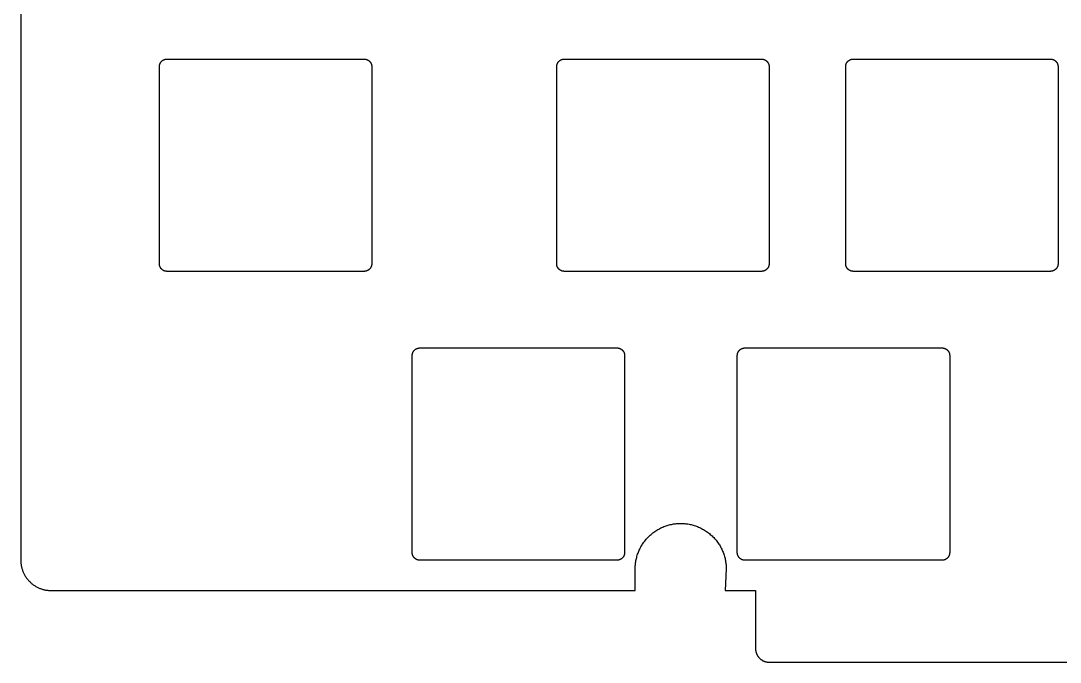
# Model space of a CAD drawing. Header units: millimetres. Extents: x 1 to 266, y -4 to 81.
# Drawn here: x 0.6 to 69.2, y -3.9 to 38.4 of the extents above; entities that cross this region are included whole.
import ezdxf

# ---------------------------------------------------------------- set-up
doc = ezdxf.new("R2010")
doc.units = ezdxf.units.MM
doc.layers.add('Layer 01', color=18, linetype='Continuous', true_color=0x000000)

msp = doc.modelspace()

# ---------------------------------------------------------------- linework, layer by layer
at = {"layer": 'Layer 01'}
for points in [[(0.625, 73.928), (0.625, 2.785)], [(9.763, 35.332), (9.763, 35.343), (9.763, 35.355), (9.764, 35.367), (9.765, 35.378), (9.766, 35.39), (9.768, 35.402), (9.769, 35.413), (9.771, 35.425), (9.774, 35.436), (9.776, 35.447), (9.779, 35.459), (9.782, 35.47), (9.786, 35.481), (9.789, 35.492), (9.793, 35.504), (9.798, 35.516), (9.803, 35.527), (9.808, 35.539), (9.813, 35.55), (9.819, 35.562), (9.825, 35.573), (9.831, 35.584), (9.837, 35.595), (9.844, 35.605), (9.851, 35.616), (9.859, 35.626), (9.867, 35.637), (9.875, 35.647), (9.883, 35.657), (9.892, 35.667), (9.9, 35.676), (9.909, 35.685), (9.918, 35.694), (9.927, 35.703), (9.937, 35.711), (9.946, 35.719), (9.956, 35.727), (9.966, 35.735), (9.977, 35.742), (9.987, 35.749), (9.998, 35.756), (10.009, 35.762), (10.02, 35.769), (10.031, 35.775), (10.043, 35.781), (10.055, 35.786), (10.067, 35.792), (10.079, 35.796), (10.09, 35.801), (10.101, 35.805), (10.112, 35.808), (10.123, 35.812), (10.134, 35.815), (10.146, 35.818), (10.157, 35.82), (10.168, 35.823), (10.18, 35.825), (10.192, 35.827), (10.203, 35.828), (10.215, 35.829), (10.227, 35.83), (10.239, 35.831), (10.251, 35.831), (10.263, 35.832)], [(10.263, 35.832), (23.264, 35.832)], [(23.264, 35.832), (23.276, 35.831), (23.288, 35.831), (23.3, 35.83), (23.313, 35.829), (23.325, 35.828), (23.337, 35.826), (23.349, 35.824), (23.361, 35.822), (23.373, 35.819), (23.385, 35.816), (23.397, 35.813), (23.409, 35.81), (23.421, 35.806), (23.432, 35.802), (23.444, 35.798), (23.455, 35.794), (23.466, 35.789), (23.477, 35.784), (23.488, 35.779), (23.499, 35.773), (23.509, 35.767), (23.52, 35.761), (23.53, 35.755), (23.54, 35.748), (23.551, 35.741), (23.561, 35.734), (23.571, 35.726), (23.58, 35.718), (23.59, 35.71), (23.599, 35.702), (23.608, 35.694), (23.617, 35.685), (23.626, 35.676), (23.634, 35.668), (23.642, 35.658), (23.65, 35.649), (23.658, 35.639), (23.665, 35.63), (23.672, 35.62), (23.679, 35.61), (23.686, 35.599), (23.692, 35.589), (23.698, 35.578), (23.704, 35.567), (23.71, 35.556), (23.715, 35.545), (23.721, 35.534), (23.726, 35.523), (23.73, 35.512), (23.734, 35.5), (23.738, 35.489), (23.742, 35.477), (23.746, 35.465), (23.749, 35.454), (23.752, 35.442), (23.754, 35.43), (23.756, 35.418), (23.758, 35.406), (23.76, 35.394), (23.761, 35.381), (23.762, 35.369), (23.763, 35.357), (23.763, 35.344), (23.764, 35.332)], [(35.957, 35.332), (35.957, 35.344), (35.958, 35.356), (35.959, 35.368), (35.96, 35.381), (35.961, 35.393), (35.963, 35.405), (35.965, 35.417), (35.967, 35.429), (35.97, 35.441), (35.972, 35.453), (35.976, 35.465), (35.979, 35.477), (35.983, 35.489), (35.987, 35.5), (35.991, 35.512), (35.995, 35.523), (36, 35.534), (36.005, 35.545), (36.01, 35.556), (36.016, 35.567), (36.022, 35.577), (36.028, 35.588), (36.034, 35.598), (36.041, 35.608), (36.048, 35.619), (36.055, 35.629), (36.063, 35.639), (36.07, 35.648), (36.078, 35.658), (36.087, 35.667), (36.095, 35.676), (36.104, 35.685), (36.112, 35.694), (36.121, 35.702), (36.13, 35.71), (36.14, 35.718), (36.149, 35.726), (36.159, 35.733), (36.169, 35.74), (36.179, 35.747), (36.19, 35.754), (36.2, 35.76), (36.211, 35.766), (36.221, 35.772), (36.232, 35.778), (36.243, 35.783), (36.255, 35.789), (36.266, 35.794), (36.277, 35.798), (36.289, 35.802), (36.3, 35.806), (36.312, 35.81), (36.324, 35.814), (36.335, 35.817), (36.347, 35.82), (36.359, 35.822), (36.371, 35.824), (36.383, 35.826), (36.395, 35.828), (36.408, 35.829), (36.42, 35.83), (36.432, 35.831), (36.445, 35.831), (36.457, 35.832)], [(36.457, 35.832), (49.458, 35.832)], [(49.458, 35.832), (49.47, 35.831), (49.482, 35.831), (49.495, 35.83), (49.507, 35.829), (49.519, 35.828), (49.531, 35.826), (49.544, 35.824), (49.556, 35.822), (49.568, 35.819), (49.58, 35.816), (49.591, 35.813), (49.603, 35.81), (49.615, 35.806), (49.626, 35.802), (49.638, 35.798), (49.649, 35.794), (49.66, 35.789), (49.671, 35.784), (49.682, 35.779), (49.693, 35.773), (49.704, 35.767), (49.714, 35.761), (49.725, 35.755), (49.735, 35.748), (49.745, 35.741), (49.755, 35.734), (49.765, 35.726), (49.775, 35.718), (49.784, 35.71), (49.794, 35.702), (49.803, 35.694), (49.811, 35.685), (49.82, 35.676), (49.828, 35.668), (49.836, 35.658), (49.844, 35.649), (49.852, 35.639), (49.859, 35.63), (49.866, 35.62), (49.873, 35.61), (49.88, 35.599), (49.887, 35.589), (49.893, 35.578), (49.899, 35.567), (49.904, 35.556), (49.91, 35.545), (49.915, 35.534), (49.92, 35.523), (49.924, 35.512), (49.929, 35.5), (49.933, 35.489), (49.936, 35.477), (49.94, 35.465), (49.943, 35.454), (49.946, 35.442), (49.948, 35.43), (49.951, 35.418), (49.953, 35.406), (49.954, 35.394), (49.956, 35.381), (49.957, 35.369), (49.957, 35.357), (49.958, 35.344), (49.958, 35.332)], [(55.007, 35.332), (55.007, 35.344), (55.008, 35.356), (55.009, 35.368), (55.01, 35.381), (55.011, 35.393), (55.013, 35.405), (55.015, 35.417), (55.017, 35.429), (55.02, 35.441), (55.022, 35.453), (55.026, 35.465), (55.029, 35.477), (55.033, 35.489), (55.037, 35.5), (55.041, 35.512), (55.045, 35.523), (55.05, 35.534), (55.055, 35.545), (55.06, 35.556), (55.066, 35.567), (55.072, 35.577), (55.078, 35.588), (55.084, 35.598), (55.091, 35.608), (55.098, 35.619), (55.105, 35.629), (55.113, 35.639), (55.12, 35.648), (55.128, 35.658), (55.137, 35.667), (55.145, 35.676), (55.154, 35.685), (55.162, 35.694), (55.171, 35.702), (55.18, 35.71), (55.19, 35.718), (55.199, 35.726), (55.209, 35.733), (55.219, 35.74), (55.229, 35.747), (55.24, 35.754), (55.25, 35.76), (55.261, 35.766), (55.271, 35.772), (55.282, 35.778), (55.293, 35.783), (55.305, 35.789), (55.316, 35.794), (55.327, 35.798), (55.339, 35.802), (55.35, 35.806), (55.362, 35.81), (55.374, 35.814), (55.385, 35.817), (55.397, 35.82), (55.409, 35.822), (55.421, 35.824), (55.433, 35.826), (55.445, 35.828), (55.458, 35.829), (55.47, 35.83), (55.482, 35.831), (55.495, 35.831), (55.507, 35.832)], [(55.507, 35.832), (68.508, 35.832)], [(68.508, 35.832), (68.52, 35.831), (68.531, 35.831), (68.543, 35.83), (68.555, 35.829), (68.566, 35.828), (68.578, 35.827), (68.589, 35.825), (68.601, 35.823), (68.612, 35.821), (68.624, 35.818), (68.635, 35.815), (68.646, 35.812), (68.657, 35.809), (68.669, 35.805), (68.68, 35.801), (68.692, 35.796), (68.704, 35.792), (68.715, 35.787), (68.727, 35.781), (68.738, 35.776), (68.749, 35.77), (68.76, 35.764), (68.771, 35.757), (68.781, 35.75), (68.792, 35.743), (68.803, 35.736), (68.813, 35.728), (68.823, 35.72), (68.833, 35.711), (68.843, 35.703), (68.852, 35.694), (68.861, 35.685), (68.87, 35.676), (68.879, 35.667), (68.887, 35.657), (68.895, 35.648), (68.903, 35.638), (68.911, 35.628), (68.918, 35.618), (68.925, 35.607), (68.932, 35.596), (68.939, 35.586), (68.945, 35.574), (68.951, 35.563), (68.957, 35.551), (68.963, 35.539), (68.968, 35.527), (68.973, 35.516), (68.977, 35.505), (68.981, 35.494), (68.985, 35.483), (68.988, 35.471), (68.991, 35.46), (68.994, 35.449), (68.997, 35.437), (68.999, 35.426), (69.001, 35.414), (69.003, 35.403), (69.004, 35.391), (69.006, 35.379), (69.007, 35.367), (69.007, 35.356), (69.008, 35.344), (69.008, 35.332)], [(9.763, 22.332), (9.763, 35.332)], [(23.764, 35.332), (23.764, 22.332)], [(35.957, 22.332), (35.957, 35.332)], [(49.958, 35.332), (49.958, 22.332)], [(55.007, 22.332), (55.007, 35.332)], [(69.008, 35.332), (69.008, 22.332)], [(10.263, 21.832), (10.251, 21.833), (10.239, 21.833), (10.228, 21.834), (10.216, 21.835), (10.204, 21.836), (10.193, 21.837), (10.181, 21.839), (10.17, 21.841), (10.158, 21.843), (10.147, 21.846), (10.136, 21.849), (10.124, 21.852), (10.113, 21.855), (10.102, 21.859), (10.09, 21.863), (10.079, 21.868), (10.067, 21.872), (10.055, 21.877), (10.044, 21.883), (10.033, 21.888), (10.022, 21.894), (10.011, 21.9), (10, 21.907), (9.989, 21.914), (9.979, 21.921), (9.968, 21.928), (9.958, 21.936), (9.948, 21.944), (9.938, 21.953), (9.928, 21.961), (9.918, 21.97), (9.909, 21.979), (9.9, 21.988), (9.892, 21.997), (9.883, 22.007), (9.875, 22.016), (9.867, 22.026), (9.86, 22.036), (9.852, 22.046), (9.845, 22.057), (9.839, 22.068), (9.832, 22.078), (9.826, 22.09), (9.82, 22.101), (9.814, 22.113), (9.808, 22.125), (9.803, 22.137), (9.798, 22.148), (9.794, 22.159), (9.79, 22.17), (9.786, 22.181), (9.782, 22.193), (9.779, 22.204), (9.776, 22.215), (9.774, 22.227), (9.771, 22.238), (9.769, 22.25), (9.768, 22.261), (9.766, 22.273), (9.765, 22.285), (9.764, 22.297), (9.763, 22.308), (9.763, 22.32), (9.763, 22.332)], [(23.764, 22.332), (23.763, 22.321), (23.763, 22.309), (23.762, 22.297), (23.761, 22.286), (23.76, 22.274), (23.759, 22.262), (23.757, 22.251), (23.755, 22.239), (23.753, 22.228), (23.75, 22.217), (23.747, 22.205), (23.744, 22.194), (23.741, 22.183), (23.737, 22.172), (23.733, 22.16), (23.728, 22.148), (23.724, 22.137), (23.719, 22.125), (23.713, 22.114), (23.708, 22.102), (23.702, 22.091), (23.696, 22.08), (23.689, 22.069), (23.682, 22.059), (23.675, 22.048), (23.668, 22.038), (23.66, 22.027), (23.652, 22.017), (23.643, 22.007), (23.635, 21.997), (23.626, 21.988), (23.617, 21.979), (23.608, 21.97), (23.599, 21.961), (23.589, 21.953), (23.58, 21.945), (23.57, 21.937), (23.56, 21.929), (23.55, 21.922), (23.539, 21.915), (23.528, 21.908), (23.518, 21.902), (23.506, 21.895), (23.495, 21.889), (23.483, 21.883), (23.471, 21.878), (23.459, 21.872), (23.448, 21.868), (23.437, 21.863), (23.426, 21.859), (23.415, 21.856), (23.403, 21.852), (23.392, 21.849), (23.381, 21.846), (23.369, 21.844), (23.358, 21.841), (23.346, 21.839), (23.335, 21.837), (23.323, 21.836), (23.311, 21.835), (23.299, 21.834), (23.288, 21.833), (23.276, 21.833), (23.264, 21.832)], [(36.457, 21.832), (36.445, 21.833), (36.433, 21.833), (36.42, 21.834), (36.408, 21.835), (36.396, 21.836), (36.384, 21.838), (36.372, 21.84), (36.359, 21.842), (36.347, 21.845), (36.335, 21.848), (36.324, 21.851), (36.312, 21.854), (36.3, 21.858), (36.289, 21.862), (36.277, 21.866), (36.266, 21.87), (36.255, 21.875), (36.244, 21.88), (36.233, 21.885), (36.222, 21.891), (36.211, 21.897), (36.201, 21.903), (36.191, 21.909), (36.18, 21.916), (36.17, 21.923), (36.16, 21.93), (36.15, 21.938), (36.14, 21.946), (36.131, 21.954), (36.122, 21.962), (36.112, 21.97), (36.104, 21.979), (36.095, 21.988), (36.087, 21.996), (36.079, 22.006), (36.071, 22.015), (36.063, 22.025), (36.056, 22.034), (36.049, 22.044), (36.042, 22.054), (36.035, 22.065), (36.029, 22.075), (36.022, 22.086), (36.016, 22.097), (36.011, 22.108), (36.005, 22.119), (36, 22.13), (35.995, 22.141), (35.991, 22.152), (35.986, 22.164), (35.982, 22.175), (35.979, 22.187), (35.975, 22.199), (35.972, 22.21), (35.969, 22.222), (35.967, 22.234), (35.964, 22.246), (35.963, 22.258), (35.961, 22.27), (35.96, 22.283), (35.959, 22.295), (35.958, 22.307), (35.957, 22.32), (35.957, 22.332)], [(49.958, 22.332), (49.958, 22.32), (49.957, 22.308), (49.956, 22.296), (49.955, 22.283), (49.954, 22.271), (49.952, 22.259), (49.95, 22.247), (49.948, 22.235), (49.946, 22.223), (49.943, 22.211), (49.94, 22.199), (49.936, 22.187), (49.932, 22.175), (49.929, 22.164), (49.924, 22.152), (49.92, 22.141), (49.915, 22.13), (49.91, 22.119), (49.905, 22.108), (49.899, 22.097), (49.893, 22.087), (49.887, 22.076), (49.881, 22.066), (49.874, 22.056), (49.867, 22.045), (49.86, 22.035), (49.853, 22.025), (49.845, 22.016), (49.837, 22.006), (49.828, 21.997), (49.82, 21.988), (49.811, 21.979), (49.803, 21.97), (49.794, 21.962), (49.785, 21.954), (49.775, 21.946), (49.766, 21.938), (49.756, 21.931), (49.746, 21.924), (49.736, 21.917), (49.726, 21.91), (49.715, 21.904), (49.704, 21.898), (49.694, 21.892), (49.683, 21.886), (49.672, 21.881), (49.661, 21.875), (49.649, 21.87), (49.638, 21.866), (49.626, 21.862), (49.615, 21.858), (49.603, 21.854), (49.592, 21.85), (49.58, 21.847), (49.568, 21.844), (49.556, 21.842), (49.544, 21.84), (49.532, 21.838), (49.52, 21.836), (49.508, 21.835), (49.495, 21.834), (49.483, 21.833), (49.47, 21.833), (49.458, 21.832)], [(55.507, 21.832), (55.495, 21.833), (55.483, 21.833), (55.47, 21.834), (55.458, 21.835), (55.446, 21.836), (55.434, 21.838), (55.422, 21.84), (55.409, 21.842), (55.397, 21.845), (55.385, 21.848), (55.374, 21.851), (55.362, 21.854), (55.35, 21.858), (55.339, 21.862), (55.327, 21.866), (55.316, 21.87), (55.305, 21.875), (55.294, 21.88), (55.283, 21.885), (55.272, 21.891), (55.261, 21.897), (55.251, 21.903), (55.241, 21.909), (55.23, 21.916), (55.22, 21.923), (55.21, 21.93), (55.2, 21.938), (55.19, 21.946), (55.181, 21.954), (55.172, 21.962), (55.162, 21.97), (55.154, 21.979), (55.145, 21.988), (55.137, 21.996), (55.129, 22.006), (55.121, 22.015), (55.113, 22.025), (55.106, 22.034), (55.099, 22.044), (55.092, 22.054), (55.085, 22.065), (55.079, 22.075), (55.072, 22.086), (55.066, 22.097), (55.061, 22.108), (55.055, 22.119), (55.05, 22.13), (55.045, 22.141), (55.041, 22.152), (55.036, 22.164), (55.032, 22.175), (55.029, 22.187), (55.025, 22.199), (55.022, 22.21), (55.019, 22.222), (55.017, 22.234), (55.014, 22.246), (55.013, 22.258), (55.011, 22.27), (55.01, 22.283), (55.009, 22.295), (55.008, 22.307), (55.007, 22.32), (55.007, 22.332)], [(69.008, 22.332), (69.008, 22.321), (69.007, 22.309), (69.007, 22.297), (69.006, 22.286), (69.004, 22.274), (69.003, 22.262), (69.001, 22.251), (68.999, 22.239), (68.997, 22.228), (68.994, 22.217), (68.991, 22.205), (68.988, 22.194), (68.985, 22.183), (68.981, 22.172), (68.977, 22.16), (68.973, 22.148), (68.968, 22.137), (68.963, 22.125), (68.958, 22.114), (68.952, 22.102), (68.946, 22.091), (68.94, 22.08), (68.933, 22.069), (68.927, 22.059), (68.919, 22.048), (68.912, 22.038), (68.904, 22.027), (68.896, 22.017), (68.888, 22.007), (68.879, 21.997), (68.87, 21.988), (68.861, 21.979), (68.852, 21.97), (68.843, 21.961), (68.834, 21.953), (68.824, 21.945), (68.814, 21.937), (68.804, 21.929), (68.794, 21.922), (68.783, 21.915), (68.773, 21.908), (68.762, 21.902), (68.751, 21.895), (68.739, 21.889), (68.728, 21.883), (68.715, 21.878), (68.703, 21.872), (68.692, 21.868), (68.681, 21.863), (68.67, 21.859), (68.659, 21.856), (68.648, 21.852), (68.636, 21.849), (68.625, 21.846), (68.614, 21.844), (68.602, 21.841), (68.591, 21.839), (68.579, 21.837), (68.567, 21.836), (68.556, 21.835), (68.544, 21.834), (68.532, 21.833), (68.52, 21.833), (68.508, 21.832)], [(10.756, 21.832), (10.263, 21.832)], [(22.77, 21.832), (10.756, 21.832)], [(23.264, 21.832), (22.77, 21.832)], [(36.95, 21.832), (36.457, 21.832)], [(48.965, 21.832), (36.95, 21.832)], [(49.458, 21.832), (48.965, 21.832)], [(56, 21.832), (55.507, 21.832)], [(68.015, 21.832), (56, 21.832)], [(68.508, 21.832), (68.015, 21.832)], [(26.432, 16.282), (26.432, 16.293), (26.433, 16.305), (26.433, 16.317), (26.434, 16.329), (26.436, 16.34), (26.437, 16.352), (26.439, 16.363), (26.441, 16.375), (26.443, 16.386), (26.446, 16.398), (26.449, 16.409), (26.452, 16.42), (26.455, 16.431), (26.459, 16.443), (26.463, 16.454), (26.467, 16.466), (26.472, 16.477), (26.477, 16.489), (26.482, 16.5), (26.488, 16.512), (26.494, 16.523), (26.5, 16.534), (26.507, 16.545), (26.513, 16.555), (26.521, 16.566), (26.528, 16.576), (26.536, 16.587), (26.544, 16.597), (26.552, 16.607), (26.561, 16.617), (26.57, 16.626), (26.579, 16.635), (26.588, 16.644), (26.597, 16.653), (26.606, 16.661), (26.616, 16.669), (26.626, 16.677), (26.636, 16.685), (26.646, 16.692), (26.657, 16.699), (26.667, 16.706), (26.678, 16.712), (26.689, 16.719), (26.701, 16.725), (26.712, 16.731), (26.725, 16.737), (26.737, 16.742), (26.748, 16.747), (26.759, 16.751), (26.77, 16.755), (26.781, 16.759), (26.792, 16.762), (26.804, 16.765), (26.815, 16.768), (26.826, 16.771), (26.838, 16.773), (26.849, 16.775), (26.861, 16.777), (26.873, 16.778), (26.884, 16.78), (26.896, 16.78), (26.908, 16.781), (26.92, 16.782), (26.932, 16.782)], [(26.932, 16.782), (39.933, 16.782)], [(39.933, 16.782), (39.945, 16.782), (39.958, 16.781), (39.97, 16.78), (39.982, 16.779), (39.994, 16.778), (40.007, 16.776), (40.019, 16.774), (40.031, 16.772), (40.043, 16.769), (40.055, 16.766), (40.067, 16.763), (40.078, 16.76), (40.09, 16.756), (40.102, 16.752), (40.113, 16.748), (40.124, 16.744), (40.136, 16.739), (40.147, 16.734), (40.157, 16.729), (40.168, 16.723), (40.179, 16.717), (40.189, 16.711), (40.2, 16.705), (40.21, 16.698), (40.22, 16.691), (40.23, 16.684), (40.24, 16.676), (40.25, 16.668), (40.259, 16.66), (40.269, 16.652), (40.278, 16.644), (40.287, 16.635), (40.295, 16.627), (40.303, 16.618), (40.311, 16.609), (40.319, 16.599), (40.327, 16.59), (40.334, 16.58), (40.342, 16.57), (40.348, 16.56), (40.355, 16.549), (40.362, 16.539), (40.368, 16.528), (40.374, 16.517), (40.379, 16.507), (40.385, 16.496), (40.39, 16.484), (40.395, 16.473), (40.4, 16.462), (40.404, 16.45), (40.408, 16.439), (40.412, 16.427), (40.415, 16.415), (40.418, 16.404), (40.421, 16.392), (40.423, 16.38), (40.426, 16.368), (40.428, 16.356), (40.429, 16.344), (40.431, 16.331), (40.432, 16.319), (40.432, 16.307), (40.433, 16.294), (40.433, 16.282)], [(47.864, 16.282), (47.864, 16.293), (47.864, 16.305), (47.865, 16.317), (47.866, 16.329), (47.867, 16.34), (47.868, 16.352), (47.87, 16.363), (47.872, 16.375), (47.875, 16.386), (47.877, 16.398), (47.88, 16.409), (47.883, 16.42), (47.886, 16.431), (47.89, 16.443), (47.894, 16.454), (47.899, 16.466), (47.903, 16.477), (47.908, 16.489), (47.914, 16.5), (47.919, 16.512), (47.925, 16.523), (47.932, 16.534), (47.938, 16.545), (47.945, 16.555), (47.952, 16.566), (47.96, 16.576), (47.967, 16.587), (47.975, 16.597), (47.984, 16.607), (47.992, 16.617), (48.001, 16.626), (48.01, 16.635), (48.019, 16.644), (48.028, 16.653), (48.038, 16.661), (48.047, 16.669), (48.057, 16.677), (48.067, 16.685), (48.077, 16.692), (48.088, 16.699), (48.099, 16.706), (48.11, 16.712), (48.121, 16.719), (48.132, 16.725), (48.144, 16.731), (48.156, 16.737), (48.168, 16.742), (48.179, 16.747), (48.19, 16.751), (48.201, 16.755), (48.213, 16.759), (48.224, 16.762), (48.235, 16.765), (48.246, 16.768), (48.258, 16.771), (48.269, 16.773), (48.281, 16.775), (48.292, 16.777), (48.304, 16.778), (48.316, 16.78), (48.328, 16.78), (48.34, 16.781), (48.351, 16.782), (48.363, 16.782)], [(48.363, 16.782), (61.364, 16.782)], [(61.364, 16.782), (61.377, 16.782), (61.389, 16.781), (61.401, 16.78), (61.413, 16.779), (61.426, 16.778), (61.438, 16.776), (61.45, 16.774), (61.462, 16.772), (61.474, 16.769), (61.486, 16.766), (61.498, 16.763), (61.51, 16.76), (61.521, 16.756), (61.533, 16.752), (61.544, 16.748), (61.556, 16.744), (61.567, 16.739), (61.578, 16.734), (61.589, 16.729), (61.6, 16.723), (61.61, 16.717), (61.621, 16.711), (61.631, 16.705), (61.641, 16.698), (61.651, 16.691), (61.661, 16.684), (61.671, 16.676), (61.681, 16.668), (61.691, 16.66), (61.7, 16.652), (61.709, 16.644), (61.718, 16.635), (61.726, 16.627), (61.735, 16.618), (61.743, 16.609), (61.751, 16.599), (61.758, 16.59), (61.766, 16.58), (61.773, 16.57), (61.78, 16.56), (61.787, 16.549), (61.793, 16.539), (61.799, 16.528), (61.805, 16.517), (61.811, 16.507), (61.816, 16.496), (61.821, 16.484), (61.826, 16.473), (61.831, 16.462), (61.835, 16.45), (61.839, 16.439), (61.843, 16.427), (61.846, 16.415), (61.85, 16.404), (61.852, 16.392), (61.855, 16.38), (61.857, 16.368), (61.859, 16.356), (61.861, 16.344), (61.862, 16.331), (61.863, 16.319), (61.864, 16.307), (61.864, 16.294), (61.864, 16.282)], [(26.432, 3.282), (26.432, 16.282)], [(40.433, 16.282), (40.433, 3.282)], [(47.864, 3.282), (47.864, 16.282)], [(61.864, 16.282), (61.864, 3.282)], [(41.133, 2.21), (41.134, 2.276), (41.136, 2.343), (41.14, 2.411), (41.145, 2.479), (41.152, 2.548), (41.161, 2.617), (41.171, 2.686), (41.183, 2.756), (41.197, 2.825), (41.212, 2.895), (41.229, 2.965), (41.249, 3.035), (41.27, 3.105), (41.292, 3.175), (41.317, 3.245), (41.343, 3.314), (41.372, 3.383), (41.402, 3.452), (41.434, 3.52), (41.468, 3.588), (41.504, 3.655), (41.541, 3.721), (41.581, 3.787), (41.622, 3.851), (41.665, 3.915), (41.709, 3.978), (41.756, 4.04), (41.804, 4.101), (41.853, 4.16), (41.905, 4.218), (41.957, 4.275), (42.011, 4.331), (42.067, 4.385), (42.124, 4.438), (42.182, 4.489), (42.242, 4.539), (42.303, 4.587), (42.364, 4.633), (42.427, 4.678), (42.491, 4.721), (42.556, 4.762), (42.621, 4.801), (42.688, 4.839), (42.755, 4.875), (42.823, 4.908), (42.891, 4.941), (42.959, 4.971), (43.028, 4.999), (43.098, 5.026), (43.168, 5.05), (43.237, 5.073), (43.307, 5.094), (43.377, 5.113), (43.447, 5.13), (43.517, 5.146), (43.587, 5.16), (43.656, 5.172), (43.726, 5.182), (43.795, 5.191), (43.863, 5.198), (43.931, 5.203), (43.999, 5.207), (44.066, 5.209), (44.133, 5.21), (44.199, 5.209), (44.267, 5.207), (44.334, 5.203), (44.402, 5.198), (44.471, 5.191), (44.54, 5.182), (44.609, 5.172), (44.679, 5.16), (44.748, 5.146), (44.818, 5.13), (44.888, 5.113), (44.958, 5.094), (45.028, 5.073), (45.098, 5.05), (45.168, 5.026), (45.237, 4.999), (45.306, 4.971), (45.375, 4.941), (45.443, 4.908), (45.511, 4.875), (45.578, 4.839), (45.644, 4.801), (45.71, 4.762), (45.774, 4.721), (45.838, 4.678), (45.901, 4.633), (45.963, 4.587), (46.024, 4.539), (46.083, 4.489), (46.141, 4.438), (46.198, 4.385), (46.254, 4.331), (46.308, 4.275), (46.361, 4.218), (46.412, 4.16), (46.462, 4.101), (46.51, 4.04), (46.556, 3.978), (46.601, 3.915), (46.644, 3.851), (46.685, 3.787), (46.724, 3.721), (46.762, 3.655), (46.798, 3.588), (46.832, 3.52), (46.864, 3.452), (46.894, 3.383), (46.922, 3.314), (46.949, 3.245), (46.973, 3.175), (46.996, 3.105), (47.017, 3.035), (47.036, 2.965), (47.053, 2.895), (47.069, 2.825), (47.083, 2.756), (47.095, 2.686), (47.105, 2.617), (47.114, 2.548), (47.121, 2.479), (47.126, 2.411), (47.13, 2.343), (47.132, 2.276), (47.133, 2.21)], [(0.625, 2.785), (0.626, 2.74), (0.627, 2.695), (0.63, 2.65), (0.633, 2.605), (0.638, 2.559), (0.644, 2.513), (0.65, 2.467), (0.658, 2.421), (0.668, 2.374), (0.678, 2.328), (0.69, 2.281), (0.702, 2.234), (0.716, 2.188), (0.731, 2.141), (0.748, 2.095), (0.766, 2.048), (0.784, 2.002), (0.805, 1.957), (0.826, 1.911), (0.849, 1.866), (0.872, 1.821), (0.897, 1.777), (0.924, 1.733), (0.951, 1.69), (0.98, 1.648), (1.009, 1.606), (1.04, 1.564), (1.072, 1.524), (1.105, 1.484), (1.14, 1.445), (1.175, 1.407), (1.211, 1.37), (1.248, 1.334), (1.286, 1.299), (1.325, 1.265), (1.364, 1.232), (1.405, 1.2), (1.446, 1.169), (1.488, 1.139), (1.531, 1.111), (1.574, 1.083), (1.618, 1.057), (1.662, 1.032), (1.706, 1.008), (1.752, 0.985), (1.797, 0.964), (1.843, 0.944), (1.889, 0.925), (1.935, 0.907), (1.982, 0.891), (2.028, 0.876), (2.075, 0.862), (2.121, 0.849), (2.168, 0.837), (2.215, 0.827), (2.261, 0.818), (2.308, 0.81), (2.354, 0.803), (2.4, 0.797), (2.445, 0.793), (2.491, 0.789), (2.536, 0.787), (2.581, 0.785), (2.625, 0.785)], [(26.932, 2.783), (26.92, 2.783), (26.909, 2.783), (26.897, 2.784), (26.885, 2.785), (26.874, 2.786), (26.862, 2.787), (26.851, 2.789), (26.839, 2.791), (26.828, 2.794), (26.816, 2.796), (26.805, 2.799), (26.794, 2.802), (26.783, 2.805), (26.771, 2.809), (26.76, 2.813), (26.748, 2.818), (26.736, 2.822), (26.725, 2.827), (26.713, 2.833), (26.702, 2.838), (26.691, 2.844), (26.68, 2.851), (26.669, 2.857), (26.659, 2.864), (26.648, 2.871), (26.637, 2.879), (26.627, 2.886), (26.617, 2.894), (26.607, 2.903), (26.597, 2.911), (26.588, 2.92), (26.579, 2.929), (26.57, 2.938), (26.561, 2.947), (26.553, 2.957), (26.545, 2.966), (26.537, 2.976), (26.529, 2.986), (26.522, 2.996), (26.515, 3.007), (26.508, 3.018), (26.501, 3.029), (26.495, 3.04), (26.489, 3.051), (26.483, 3.063), (26.477, 3.075), (26.472, 3.087), (26.467, 3.098), (26.463, 3.109), (26.459, 3.12), (26.455, 3.132), (26.452, 3.143), (26.449, 3.154), (26.446, 3.165), (26.443, 3.177), (26.441, 3.188), (26.439, 3.2), (26.437, 3.211), (26.436, 3.223), (26.434, 3.235), (26.433, 3.247), (26.433, 3.259), (26.432, 3.27), (26.432, 3.282)], [(27.421, 2.782), (26.932, 2.783)], [(39.444, 2.782), (27.421, 2.782)], [(39.933, 2.783), (39.444, 2.782)], [(40.433, 3.282), (40.433, 3.27), (40.432, 3.258), (40.432, 3.246), (40.43, 3.233), (40.429, 3.221), (40.427, 3.209), (40.425, 3.197), (40.423, 3.185), (40.421, 3.173), (40.418, 3.161), (40.415, 3.149), (40.411, 3.137), (40.408, 3.125), (40.404, 3.114), (40.399, 3.102), (40.395, 3.091), (40.39, 3.08), (40.385, 3.069), (40.38, 3.058), (40.374, 3.047), (40.369, 3.037), (40.362, 3.026), (40.356, 3.016), (40.349, 3.006), (40.342, 2.995), (40.335, 2.985), (40.328, 2.976), (40.32, 2.966), (40.312, 2.956), (40.303, 2.947), (40.295, 2.938), (40.287, 2.929), (40.278, 2.92), (40.269, 2.912), (40.26, 2.904), (40.25, 2.896), (40.241, 2.889), (40.231, 2.881), (40.221, 2.874), (40.211, 2.867), (40.201, 2.86), (40.19, 2.854), (40.18, 2.848), (40.169, 2.842), (40.158, 2.836), (40.147, 2.831), (40.136, 2.825), (40.124, 2.821), (40.113, 2.816), (40.102, 2.812), (40.09, 2.808), (40.078, 2.804), (40.067, 2.8), (40.055, 2.797), (40.043, 2.795), (40.031, 2.792), (40.019, 2.79), (40.007, 2.788), (39.995, 2.786), (39.983, 2.785), (39.97, 2.784), (39.958, 2.783), (39.946, 2.783), (39.933, 2.783)], [(48.363, 2.782), (48.352, 2.782), (48.34, 2.783), (48.328, 2.783), (48.317, 2.784), (48.305, 2.786), (48.293, 2.787), (48.282, 2.789), (48.27, 2.791), (48.259, 2.793), (48.248, 2.796), (48.236, 2.799), (48.225, 2.802), (48.214, 2.805), (48.203, 2.809), (48.191, 2.813), (48.179, 2.817), (48.168, 2.822), (48.156, 2.827), (48.145, 2.833), (48.133, 2.838), (48.122, 2.844), (48.111, 2.85), (48.101, 2.857), (48.09, 2.864), (48.079, 2.871), (48.069, 2.878), (48.059, 2.886), (48.048, 2.894), (48.038, 2.903), (48.029, 2.911), (48.019, 2.92), (48.01, 2.929), (48.001, 2.938), (47.992, 2.947), (47.984, 2.956), (47.976, 2.966), (47.968, 2.976), (47.961, 2.986), (47.953, 2.996), (47.946, 3.007), (47.939, 3.017), (47.933, 3.028), (47.926, 3.039), (47.92, 3.051), (47.914, 3.063), (47.909, 3.075), (47.903, 3.087), (47.899, 3.098), (47.894, 3.109), (47.89, 3.12), (47.887, 3.131), (47.883, 3.143), (47.88, 3.154), (47.877, 3.165), (47.875, 3.177), (47.872, 3.188), (47.87, 3.2), (47.868, 3.211), (47.867, 3.223), (47.866, 3.235), (47.865, 3.246), (47.864, 3.258), (47.864, 3.27), (47.864, 3.282)], [(61.364, 2.782), (48.363, 2.782)], [(61.864, 3.282), (61.864, 3.27), (61.864, 3.259), (61.863, 3.247), (61.862, 3.235), (61.861, 3.224), (61.859, 3.212), (61.858, 3.201), (61.856, 3.189), (61.853, 3.178), (61.851, 3.166), (61.848, 3.155), (61.845, 3.144), (61.841, 3.133), (61.838, 3.121), (61.834, 3.11), (61.829, 3.098), (61.825, 3.086), (61.819, 3.075), (61.814, 3.064), (61.809, 3.052), (61.803, 3.041), (61.796, 3.03), (61.79, 3.019), (61.783, 3.009), (61.776, 2.998), (61.768, 2.988), (61.761, 2.977), (61.752, 2.967), (61.744, 2.957), (61.736, 2.947), (61.727, 2.938), (61.718, 2.929), (61.709, 2.92), (61.7, 2.911), (61.69, 2.903), (61.681, 2.895), (61.671, 2.887), (61.661, 2.879), (61.65, 2.872), (61.64, 2.865), (61.629, 2.858), (61.618, 2.851), (61.607, 2.845), (61.596, 2.839), (61.584, 2.833), (61.572, 2.827), (61.56, 2.822), (61.548, 2.817), (61.537, 2.813), (61.526, 2.809), (61.515, 2.805), (61.504, 2.802), (61.493, 2.799), (61.482, 2.796), (61.47, 2.793), (61.459, 2.791), (61.447, 2.789), (61.436, 2.787), (61.424, 2.786), (61.412, 2.784), (61.4, 2.783), (61.388, 2.783), (61.376, 2.782), (61.364, 2.782)], [(2.625, 0.785), (41.133, 0.785), (41.133, 2.21)], [(47.133, 2.21), (47.07, 0.785), (49.065, 0.785), (49.065, -3.044)], [(49.065, -3.044), (49.065, -3.064), (49.066, -3.084), (49.067, -3.105), (49.069, -3.125), (49.071, -3.146), (49.073, -3.166), (49.076, -3.187), (49.08, -3.208), (49.084, -3.229), (49.089, -3.25), (49.094, -3.271), (49.1, -3.292), (49.106, -3.313), (49.113, -3.334), (49.12, -3.355), (49.128, -3.376), (49.137, -3.396), (49.146, -3.417), (49.155, -3.437), (49.166, -3.458), (49.176, -3.478), (49.188, -3.498), (49.199, -3.517), (49.212, -3.537), (49.225, -3.556), (49.238, -3.575), (49.252, -3.593), (49.266, -3.612), (49.281, -3.629), (49.297, -3.647), (49.312, -3.664), (49.329, -3.681), (49.345, -3.697), (49.362, -3.713), (49.38, -3.728), (49.398, -3.743), (49.416, -3.757), (49.434, -3.771), (49.453, -3.785), (49.473, -3.798), (49.492, -3.81), (49.512, -3.822), (49.532, -3.833), (49.552, -3.844), (49.572, -3.854), (49.592, -3.864), (49.613, -3.873), (49.634, -3.881), (49.655, -3.889), (49.675, -3.896), (49.696, -3.903), (49.717, -3.91), (49.738, -3.915), (49.759, -3.921), (49.78, -3.925), (49.801, -3.929), (49.822, -3.933), (49.843, -3.936), (49.864, -3.939), (49.884, -3.941), (49.905, -3.942), (49.925, -3.943), (49.945, -3.944), (49.965, -3.944)], [(49.965, -3.944), (112.965, -3.944)]]:
    msp.add_lwpolyline(points, dxfattribs=at)

doc.saveas('drawing.dxf')
